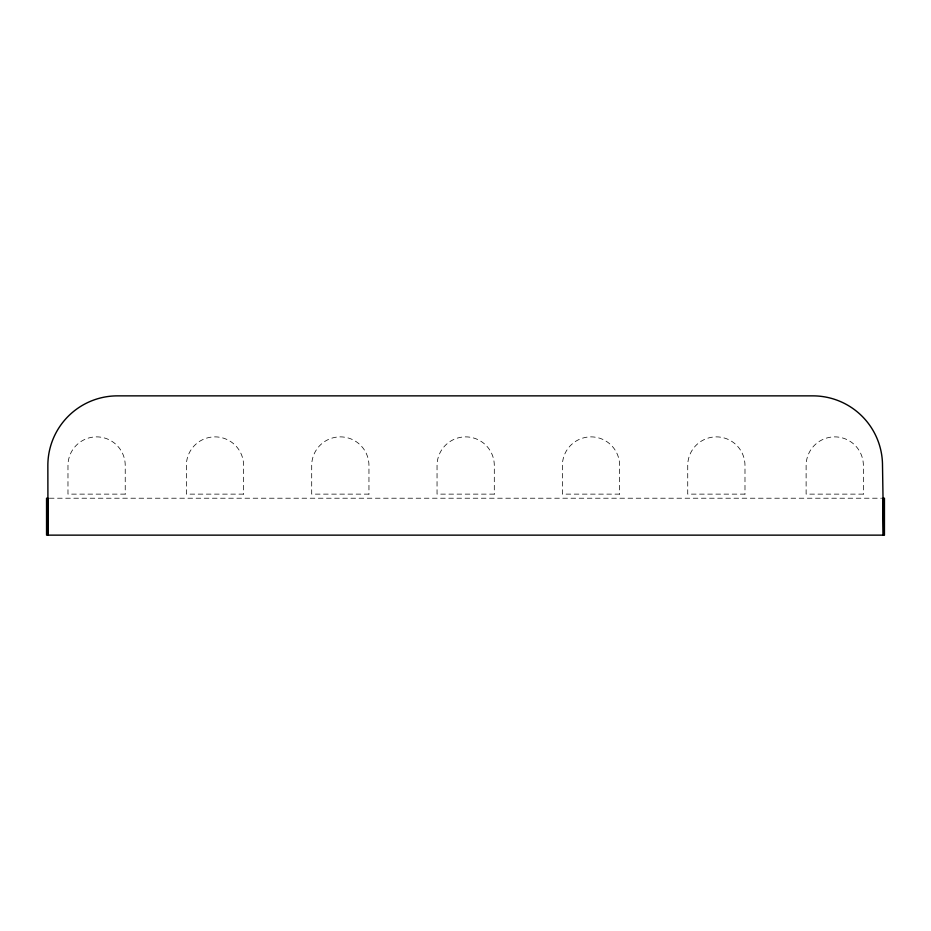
<?xml version="1.0" encoding="UTF-8"?>
<svg xmlns="http://www.w3.org/2000/svg" width="931" height="931" viewBox="0 0 931 931"><rect width="100%" height="100%" fill="white"/><g stroke="black" fill="none" stroke-linecap="round" stroke-linejoin="round"><path stroke-width="0.7" stroke-dasharray="4.66 3.49" d="M49.39 498.213L881.61 498.213M125.231 494.128L67.975 494.128L67.975 465.5A28.628 28.628 0 0 1 96.603 436.872A28.628 28.628 0 0 1 125.231 465.5L125.231 494.128M243.608 494.128L186.351 494.128L186.351 465.5A28.628 28.628 0 0 1 214.98 436.872A28.628 28.628 0 0 1 243.608 465.5L243.608 494.128M368.955 494.128L311.699 494.128L311.699 465.5A28.628 28.628 0 0 1 340.327 436.872A28.628 28.628 0 0 1 368.955 465.5L368.955 494.128M494.303 494.128L437.046 494.128L437.046 465.5A28.628 28.628 0 0 1 465.675 436.872A28.628 28.628 0 0 1 494.303 465.5L494.303 494.128M619.639 494.128L562.382 494.128L562.382 465.5A28.628 28.628 0 0 1 591.01 436.872A28.628 28.628 0 0 1 619.639 465.5L619.639 494.128M744.986 494.128L687.73 494.128L687.73 465.5A28.628 28.628 0 0 1 716.358 436.872A28.628 28.628 0 0 1 744.986 465.5L744.986 494.128M863.374 494.128L806.118 494.128L806.118 465.5A28.628 28.628 0 0 1 834.746 436.872A28.628 28.628 0 0 1 863.374 465.5L863.374 494.128"/><path stroke-width="1.4" d="M883.612 535.139L882.507 465.5A69.639 69.639 0 0 0 812.868 395.861L117.492 395.861A69.639 69.639 0 0 0 47.853 465.5L47.981 535.139L47.947 498.213L46.55 498.213L46.55 535.139L884.45 535.139L884.45 498.213L883.053 498.213L883.053 535.139"/></g></svg>
